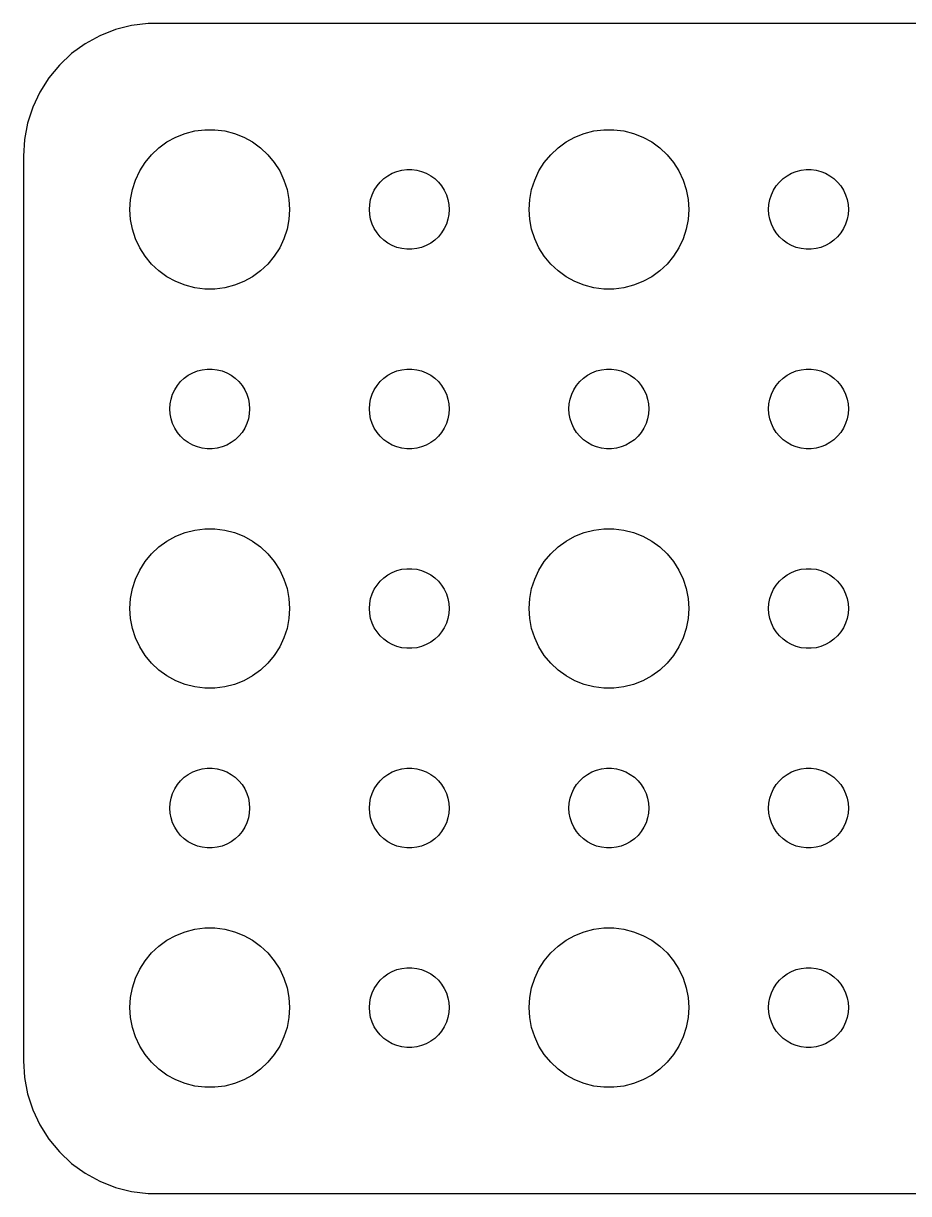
# Model space of a CAD drawing. Header units: metres. Extents: x -37 to 37, y 248 to 508.
# Drawn here: x -37 to -3.74, y 410.01 to 453.99 of the extents above; entities that cross this region are included whole.
import ezdxf

# ---------------------------------------------------------------- set-up
doc = ezdxf.new("R2010")
doc.units = ezdxf.units.M

msp = doc.modelspace()

# ---------------------------------------------------------------- linework, layer by layer
for p, q in [((-32.9369, 453.911), (-33.5451, 453.755)), ((-32.3139, 453.99), (-32.9369, 453.911)), ((32.3139, 453.99), (-32.3139, 453.99)), ((-34.1289, 453.524), (-34.6791, 453.222)), ((-33.5451, 453.755), (-34.1289, 453.524)), ((-34.6791, 453.222), (-35.1871, 452.853)), ((-35.1871, 452.853), (-35.6448, 452.423)), ((-35.6448, 452.423), (-36.0451, 451.939)), ((-36.0451, 451.939), (-36.3815, 451.409)), ((-36.3815, 451.409), (-36.6489, 450.841)), ((-36.6489, 450.841), (-36.8429, 450.243)), ((-36.8429, 450.243), (-36.9606, 449.627)), ((-30.927, 449.853), (-30.5621, 449.947)), ((-30.5621, 449.947), (-30.1884, 449.994)), ((-30.1884, 449.994), (-29.8116, 449.994)), ((-29.8116, 449.994), (-29.4379, 449.947)), ((-29.4379, 449.947), (-29.0729, 449.853)), ((-15.927, 449.853), (-15.5621, 449.947)), ((-15.5621, 449.947), (-15.1884, 449.994)), ((-15.1884, 449.994), (-14.8116, 449.994)), ((-14.8116, 449.994), (-14.4379, 449.947)), ((-14.4379, 449.947), (-14.0729, 449.853)), ((-36.9606, 449.627), (-37, 449)), ((-31.9123, 449.312), (-31.6075, 449.533)), ((-31.6075, 449.533), (-31.2773, 449.714)), ((-31.2773, 449.714), (-30.927, 449.853)), ((-29.0729, 449.853), (-28.7227, 449.714)), ((-28.7227, 449.714), (-28.3925, 449.533)), ((-28.3925, 449.533), (-28.0877, 449.312)), ((-16.9123, 449.312), (-16.6075, 449.533)), ((-16.6075, 449.533), (-16.2773, 449.714)), ((-16.2773, 449.714), (-15.927, 449.853)), ((-14.0729, 449.853), (-13.7227, 449.714)), ((-13.7227, 449.714), (-13.3925, 449.533)), ((-13.3925, 449.533), (-13.0877, 449.312)), ((-32.427, 448.763), (-32.1869, 449.054)), ((-32.1869, 449.054), (-31.9123, 449.312)), ((-28.0877, 449.312), (-27.8131, 449.054)), ((-27.8131, 449.054), (-27.5729, 448.763)), ((-17.427, 448.763), (-17.1869, 449.054)), ((-17.1869, 449.054), (-16.9123, 449.312)), ((-13.0877, 449.312), (-12.8131, 449.054)), ((-12.8131, 449.054), (-12.5729, 448.763)), ((-37, 449), (-37, 415)), ((-32.6289, 448.445), (-32.427, 448.763)), ((-27.5729, 448.763), (-27.3711, 448.445)), ((-17.6289, 448.445), (-17.427, 448.763)), ((-12.5729, 448.763), (-12.3711, 448.445)), ((-32.7893, 448.104), (-32.6289, 448.445)), ((-27.3711, 448.445), (-27.2107, 448.104)), ((-23.4561, 448.156), (-23.3037, 448.266)), ((-23.3037, 448.266), (-23.1387, 448.357)), ((-23.1387, 448.357), (-22.9635, 448.427)), ((-22.9635, 448.427), (-22.7811, 448.473)), ((-22.7811, 448.473), (-22.5942, 448.497)), ((-22.5942, 448.497), (-22.4058, 448.497)), ((-22.4058, 448.497), (-22.2189, 448.473)), ((-22.2189, 448.473), (-22.0365, 448.427)), ((-22.0365, 448.427), (-21.8613, 448.357)), ((-21.8613, 448.357), (-21.6963, 448.266)), ((-21.6963, 448.266), (-21.5439, 448.156)), ((-17.7893, 448.104), (-17.6289, 448.445)), ((-12.3711, 448.445), (-12.2107, 448.104)), ((-8.45613, 448.156), (-8.30373, 448.266)), ((-8.30373, 448.266), (-8.13866, 448.357)), ((-8.13866, 448.357), (-7.96352, 448.427)), ((-7.96352, 448.427), (-7.78107, 448.473)), ((-7.78107, 448.473), (-7.59418, 448.497)), ((-7.59418, 448.497), (-7.40581, 448.497)), ((-7.40581, 448.497), (-7.21892, 448.473)), ((-7.21892, 448.473), (-7.03647, 448.427)), ((-7.03647, 448.427), (-6.86133, 448.357)), ((-6.86133, 448.357), (-6.69626, 448.266)), ((-6.69626, 448.266), (-6.54385, 448.156)), ((-32.9763, 447.376), (-32.9057, 447.746)), ((-32.9057, 447.746), (-32.7893, 448.104)), ((-27.2107, 448.104), (-27.0942, 447.746)), ((-27.0942, 447.746), (-27.0237, 447.376)), ((-23.8947, 447.552), (-23.8145, 447.723)), ((-23.8145, 447.723), (-23.7135, 447.882)), ((-23.7135, 447.882), (-23.5934, 448.027)), ((-23.5934, 448.027), (-23.4561, 448.156)), ((-21.5439, 448.156), (-21.4065, 448.027)), ((-21.4065, 448.027), (-21.2865, 447.882)), ((-21.2865, 447.882), (-21.1855, 447.723)), ((-21.1855, 447.723), (-21.1053, 447.552)), ((-17.9763, 447.376), (-17.9057, 447.746)), ((-17.9057, 447.746), (-17.7893, 448.104)), ((-12.2107, 448.104), (-12.0942, 447.746)), ((-12.0942, 447.746), (-12.0237, 447.376)), ((-8.89465, 447.552), (-8.81445, 447.723)), ((-8.81445, 447.723), (-8.71352, 447.882)), ((-8.71352, 447.882), (-8.59344, 448.027)), ((-8.59344, 448.027), (-8.45613, 448.156)), ((-6.54385, 448.156), (-6.40654, 448.027)), ((-6.40654, 448.027), (-6.28647, 447.882)), ((-6.28647, 447.882), (-6.18553, 447.723)), ((-6.18553, 447.723), (-6.10533, 447.552)), ((-33, 447), (-32.9763, 447.376)), ((-27.0237, 447.376), (-27, 447)), ((-23.9882, 447.188), (-23.9529, 447.373)), ((-23.9529, 447.373), (-23.8947, 447.552)), ((-21.1053, 447.552), (-21.0471, 447.373)), ((-21.0471, 447.373), (-21.0118, 447.188)), ((-18, 447), (-17.9763, 447.376)), ((-12.0237, 447.376), (-12, 447)), ((-8.98816, 447.188), (-8.95287, 447.373)), ((-8.95287, 447.373), (-8.89465, 447.552)), ((-6.10533, 447.552), (-6.04712, 447.373)), ((-6.04712, 447.373), (-6.01183, 447.188)), ((-32.9763, 446.624), (-33, 447)), ((-27, 447), (-27.0237, 446.624)), ((-24, 447), (-23.9882, 447.188)), ((-23.9882, 446.812), (-24, 447)), ((-21.0118, 447.188), (-21, 447)), ((-21, 447), (-21.0118, 446.812)), ((-17.9763, 446.624), (-18, 447)), ((-12, 447), (-12.0237, 446.624)), ((-9, 447), (-8.98816, 447.188)), ((-8.98816, 446.812), (-9, 447)), ((-6.01183, 447.188), (-6, 447)), ((-6, 447), (-6.01183, 446.812)), ((-32.9057, 446.254), (-32.9763, 446.624)), ((-27.0237, 446.624), (-27.0942, 446.254)), ((-23.9529, 446.627), (-23.9882, 446.812)), ((-23.8947, 446.448), (-23.9529, 446.627)), ((-23.8145, 446.277), (-23.8947, 446.448)), ((-21.1053, 446.448), (-21.1855, 446.277)), ((-21.0471, 446.627), (-21.1053, 446.448)), ((-21.0118, 446.812), (-21.0471, 446.627)), ((-17.9057, 446.254), (-17.9763, 446.624)), ((-12.0237, 446.624), (-12.0942, 446.254)), ((-8.95287, 446.627), (-8.98816, 446.812)), ((-8.89465, 446.448), (-8.95287, 446.627)), ((-8.81445, 446.277), (-8.89465, 446.448)), ((-6.10533, 446.448), (-6.18553, 446.277)), ((-6.04712, 446.627), (-6.10533, 446.448)), ((-6.01183, 446.812), (-6.04712, 446.627)), ((-32.7893, 445.896), (-32.9057, 446.254)), ((-27.0942, 446.254), (-27.2107, 445.896)), ((-23.7135, 446.118), (-23.8145, 446.277)), ((-23.5934, 445.973), (-23.7135, 446.118)), ((-23.4561, 445.844), (-23.5934, 445.973)), ((-21.4065, 445.973), (-21.5439, 445.844)), ((-21.2865, 446.118), (-21.4065, 445.973)), ((-21.1855, 446.277), (-21.2865, 446.118)), ((-17.7893, 445.896), (-17.9057, 446.254)), ((-12.0942, 446.254), (-12.2107, 445.896)), ((-8.71352, 446.118), (-8.81445, 446.277)), ((-8.59344, 445.973), (-8.71352, 446.118)), ((-8.45613, 445.844), (-8.59344, 445.973)), ((-6.40654, 445.973), (-6.54385, 445.844)), ((-6.28647, 446.118), (-6.40654, 445.973)), ((-6.18553, 446.277), (-6.28647, 446.118)), ((-32.6289, 445.555), (-32.7893, 445.896)), ((-32.427, 445.237), (-32.6289, 445.555)), ((-27.3711, 445.555), (-27.5729, 445.237)), ((-27.2107, 445.896), (-27.3711, 445.555)), ((-23.3037, 445.734), (-23.4561, 445.844)), ((-23.1387, 445.643), (-23.3037, 445.734)), ((-22.9635, 445.573), (-23.1387, 445.643)), ((-22.7811, 445.527), (-22.9635, 445.573)), ((-22.5942, 445.503), (-22.7811, 445.527)), ((-22.2189, 445.527), (-22.4058, 445.503)), ((-22.0365, 445.573), (-22.2189, 445.527)), ((-21.8613, 445.643), (-22.0365, 445.573)), ((-21.6963, 445.734), (-21.8613, 445.643)), ((-21.5439, 445.844), (-21.6963, 445.734)), ((-17.6289, 445.555), (-17.7893, 445.896)), ((-17.427, 445.237), (-17.6289, 445.555)), ((-12.3711, 445.555), (-12.5729, 445.237)), ((-12.2107, 445.896), (-12.3711, 445.555)), ((-8.30373, 445.734), (-8.45613, 445.844)), ((-8.13866, 445.643), (-8.30373, 445.734)), ((-7.96352, 445.573), (-8.13866, 445.643)), ((-7.78107, 445.527), (-7.96352, 445.573)), ((-7.59418, 445.503), (-7.78107, 445.527)), ((-7.21892, 445.527), (-7.40581, 445.503)), ((-7.03647, 445.573), (-7.21892, 445.527)), ((-6.86133, 445.643), (-7.03647, 445.573)), ((-6.69626, 445.734), (-6.86133, 445.643)), ((-6.54385, 445.844), (-6.69626, 445.734)), ((-32.1869, 444.946), (-32.427, 445.237)), ((-27.5729, 445.237), (-27.8131, 444.946)), ((-22.4058, 445.503), (-22.5942, 445.503)), ((-17.1869, 444.946), (-17.427, 445.237)), ((-12.5729, 445.237), (-12.8131, 444.946)), ((-7.40581, 445.503), (-7.59418, 445.503)), ((-31.9123, 444.688), (-32.1869, 444.946)), ((-31.6075, 444.467), (-31.9123, 444.688)), ((-28.0877, 444.688), (-28.3925, 444.467)), ((-27.8131, 444.946), (-28.0877, 444.688)), ((-16.9123, 444.688), (-17.1869, 444.946)), ((-16.6075, 444.467), (-16.9123, 444.688)), ((-13.0877, 444.688), (-13.3925, 444.467)), ((-12.8131, 444.946), (-13.0877, 444.688)), ((-31.2773, 444.286), (-31.6075, 444.467)), ((-30.927, 444.147), (-31.2773, 444.286)), ((-28.7227, 444.286), (-29.0729, 444.147)), ((-28.3925, 444.467), (-28.7227, 444.286)), ((-16.2773, 444.286), (-16.6075, 444.467)), ((-15.927, 444.147), (-16.2773, 444.286)), ((-13.7227, 444.286), (-14.0729, 444.147)), ((-13.3925, 444.467), (-13.7227, 444.286)), ((-30.5621, 444.053), (-30.927, 444.147)), ((-30.1884, 444.006), (-30.5621, 444.053)), ((-29.8116, 444.006), (-30.1884, 444.006)), ((-29.4379, 444.053), (-29.8116, 444.006)), ((-29.0729, 444.147), (-29.4379, 444.053)), ((-15.5621, 444.053), (-15.927, 444.147)), ((-15.1884, 444.006), (-15.5621, 444.053)), ((-14.8116, 444.006), (-15.1884, 444.006)), ((-14.4379, 444.053), (-14.8116, 444.006)), ((-14.0729, 444.147), (-14.4379, 444.053)), ((-30.9561, 440.656), (-30.8037, 440.766)), ((-30.8037, 440.766), (-30.6387, 440.857)), ((-30.6387, 440.857), (-30.4635, 440.927)), ((-30.4635, 440.927), (-30.2811, 440.973)), ((-30.2811, 440.973), (-30.0942, 440.997)), ((-30.0942, 440.997), (-29.9058, 440.997)), ((-29.9058, 440.997), (-29.7189, 440.973)), ((-29.7189, 440.973), (-29.5365, 440.927)), ((-29.5365, 440.927), (-29.3613, 440.857)), ((-29.3613, 440.857), (-29.1963, 440.766)), ((-29.1963, 440.766), (-29.0439, 440.656)), ((-23.4561, 440.656), (-23.3037, 440.766)), ((-23.3037, 440.766), (-23.1387, 440.857)), ((-23.1387, 440.857), (-22.9635, 440.927)), ((-22.9635, 440.927), (-22.7811, 440.973)), ((-22.7811, 440.973), (-22.5942, 440.997)), ((-22.5942, 440.997), (-22.4058, 440.997)), ((-22.4058, 440.997), (-22.2189, 440.973)), ((-22.2189, 440.973), (-22.0365, 440.927)), ((-22.0365, 440.927), (-21.8613, 440.857)), ((-21.8613, 440.857), (-21.6963, 440.766)), ((-21.6963, 440.766), (-21.5439, 440.656)), ((-15.9561, 440.656), (-15.8037, 440.766)), ((-15.8037, 440.766), (-15.6387, 440.857)), ((-15.6387, 440.857), (-15.4635, 440.927)), ((-15.4635, 440.927), (-15.2811, 440.973)), ((-15.2811, 440.973), (-15.0942, 440.997)), ((-15.0942, 440.997), (-14.9058, 440.997)), ((-14.9058, 440.997), (-14.7189, 440.973)), ((-14.7189, 440.973), (-14.5365, 440.927)), ((-14.5365, 440.927), (-14.3613, 440.857)), ((-14.3613, 440.857), (-14.1963, 440.766)), ((-14.1963, 440.766), (-14.0439, 440.656)), ((-8.45613, 440.656), (-8.30373, 440.766)), ((-8.30373, 440.766), (-8.13866, 440.857)), ((-8.13866, 440.857), (-7.96352, 440.927)), ((-7.96352, 440.927), (-7.78107, 440.973)), ((-7.78107, 440.973), (-7.59418, 440.997)), ((-7.59418, 440.997), (-7.40581, 440.997)), ((-7.40581, 440.997), (-7.21892, 440.973)), ((-7.21892, 440.973), (-7.03647, 440.927)), ((-7.03647, 440.927), (-6.86133, 440.857)), ((-6.86133, 440.857), (-6.69626, 440.766)), ((-6.69626, 440.766), (-6.54385, 440.656)), ((-31.3145, 440.223), (-31.2135, 440.382)), ((-31.2135, 440.382), (-31.0934, 440.527)), ((-31.0934, 440.527), (-30.9561, 440.656)), ((-29.0439, 440.656), (-28.9065, 440.527)), ((-28.9065, 440.527), (-28.7865, 440.382)), ((-28.7865, 440.382), (-28.6855, 440.223)), ((-23.8145, 440.223), (-23.7135, 440.382)), ((-23.7135, 440.382), (-23.5934, 440.527)), ((-23.5934, 440.527), (-23.4561, 440.656)), ((-21.5439, 440.656), (-21.4065, 440.527)), ((-21.4065, 440.527), (-21.2865, 440.382)), ((-21.2865, 440.382), (-21.1855, 440.223)), ((-16.3145, 440.223), (-16.2135, 440.382)), ((-16.2135, 440.382), (-16.0934, 440.527)), ((-16.0934, 440.527), (-15.9561, 440.656)), ((-14.0439, 440.656), (-13.9065, 440.527)), ((-13.9065, 440.527), (-13.7865, 440.382)), ((-13.7865, 440.382), (-13.6855, 440.223)), ((-8.81445, 440.223), (-8.71352, 440.382)), ((-8.71352, 440.382), (-8.59344, 440.527)), ((-8.59344, 440.527), (-8.45613, 440.656)), ((-6.54385, 440.656), (-6.40654, 440.527)), ((-6.40654, 440.527), (-6.28647, 440.382)), ((-6.28647, 440.382), (-6.18553, 440.223)), ((-31.4882, 439.688), (-31.4529, 439.873)), ((-31.4529, 439.873), (-31.3947, 440.052)), ((-31.3947, 440.052), (-31.3145, 440.223)), ((-28.6855, 440.223), (-28.6053, 440.052)), ((-28.6053, 440.052), (-28.5471, 439.873)), ((-28.5471, 439.873), (-28.5118, 439.688)), ((-23.9882, 439.688), (-23.9529, 439.873)), ((-23.9529, 439.873), (-23.8947, 440.052)), ((-23.8947, 440.052), (-23.8145, 440.223)), ((-21.1855, 440.223), (-21.1053, 440.052)), ((-21.1053, 440.052), (-21.0471, 439.873)), ((-21.0471, 439.873), (-21.0118, 439.688)), ((-16.4882, 439.688), (-16.4529, 439.873)), ((-16.4529, 439.873), (-16.3947, 440.052)), ((-16.3947, 440.052), (-16.3145, 440.223)), ((-13.6855, 440.223), (-13.6053, 440.052)), ((-13.6053, 440.052), (-13.5471, 439.873)), ((-13.5471, 439.873), (-13.5118, 439.688)), ((-8.98816, 439.688), (-8.95287, 439.873)), ((-8.95287, 439.873), (-8.89465, 440.052)), ((-8.89465, 440.052), (-8.81445, 440.223)), ((-6.18553, 440.223), (-6.10533, 440.052)), ((-6.10533, 440.052), (-6.04712, 439.873)), ((-6.04712, 439.873), (-6.01183, 439.688)), ((-31.5, 439.5), (-31.4882, 439.688)), ((-31.4882, 439.312), (-31.5, 439.5)), ((-28.5118, 439.688), (-28.5, 439.5)), ((-28.5, 439.5), (-28.5118, 439.312)), ((-24, 439.5), (-23.9882, 439.688)), ((-23.9882, 439.312), (-24, 439.5)), ((-21.0118, 439.688), (-21, 439.5)), ((-21, 439.5), (-21.0118, 439.312)), ((-16.5, 439.5), (-16.4882, 439.688)), ((-16.4882, 439.312), (-16.5, 439.5)), ((-13.5118, 439.688), (-13.5, 439.5)), ((-13.5, 439.5), (-13.5118, 439.312)), ((-9, 439.5), (-8.98816, 439.688)), ((-8.98816, 439.312), (-9, 439.5)), ((-6.01183, 439.688), (-6, 439.5)), ((-6, 439.5), (-6.01183, 439.312)), ((-31.4529, 439.127), (-31.4882, 439.312)), ((-31.3947, 438.948), (-31.4529, 439.127)), ((-31.3145, 438.777), (-31.3947, 438.948)), ((-28.6053, 438.948), (-28.6855, 438.777)), ((-28.5471, 439.127), (-28.6053, 438.948)), ((-28.5118, 439.312), (-28.5471, 439.127)), ((-23.9529, 439.127), (-23.9882, 439.312)), ((-23.8947, 438.948), (-23.9529, 439.127)), ((-23.8145, 438.777), (-23.8947, 438.948)), ((-21.1053, 438.948), (-21.1855, 438.777)), ((-21.0471, 439.127), (-21.1053, 438.948)), ((-21.0118, 439.312), (-21.0471, 439.127)), ((-16.4529, 439.127), (-16.4882, 439.312)), ((-16.3947, 438.948), (-16.4529, 439.127)), ((-16.3145, 438.777), (-16.3947, 438.948)), ((-13.6053, 438.948), (-13.6855, 438.777)), ((-13.5471, 439.127), (-13.6053, 438.948)), ((-13.5118, 439.312), (-13.5471, 439.127)), ((-8.95287, 439.127), (-8.98816, 439.312)), ((-8.89465, 438.948), (-8.95287, 439.127)), ((-8.81445, 438.777), (-8.89465, 438.948)), ((-6.10533, 438.948), (-6.18553, 438.777)), ((-6.04712, 439.127), (-6.10533, 438.948)), ((-6.01183, 439.312), (-6.04712, 439.127)), ((-31.2135, 438.618), (-31.3145, 438.777)), ((-31.0934, 438.473), (-31.2135, 438.618)), ((-28.7865, 438.618), (-28.9065, 438.473)), ((-28.6855, 438.777), (-28.7865, 438.618)), ((-23.7135, 438.618), (-23.8145, 438.777)), ((-23.5934, 438.473), (-23.7135, 438.618)), ((-21.2865, 438.618), (-21.4065, 438.473)), ((-21.1855, 438.777), (-21.2865, 438.618)), ((-16.2135, 438.618), (-16.3145, 438.777)), ((-16.0934, 438.473), (-16.2135, 438.618)), ((-13.7865, 438.618), (-13.9065, 438.473)), ((-13.6855, 438.777), (-13.7865, 438.618)), ((-8.71352, 438.618), (-8.81445, 438.777)), ((-8.59344, 438.473), (-8.71352, 438.618)), ((-6.28647, 438.618), (-6.40654, 438.473)), ((-6.18553, 438.777), (-6.28647, 438.618)), ((-30.9561, 438.344), (-31.0934, 438.473)), ((-30.8037, 438.234), (-30.9561, 438.344)), ((-30.6387, 438.143), (-30.8037, 438.234)), ((-30.4635, 438.073), (-30.6387, 438.143)), ((-30.2811, 438.027), (-30.4635, 438.073)), ((-29.5365, 438.073), (-29.7189, 438.027)), ((-29.3613, 438.143), (-29.5365, 438.073)), ((-29.1963, 438.234), (-29.3613, 438.143)), ((-29.0439, 438.344), (-29.1963, 438.234)), ((-28.9065, 438.473), (-29.0439, 438.344)), ((-23.4561, 438.344), (-23.5934, 438.473)), ((-23.3037, 438.234), (-23.4561, 438.344)), ((-23.1387, 438.143), (-23.3037, 438.234)), ((-22.9635, 438.073), (-23.1387, 438.143)), ((-22.7811, 438.027), (-22.9635, 438.073)), ((-22.0365, 438.073), (-22.2189, 438.027)), ((-21.8613, 438.143), (-22.0365, 438.073)), ((-21.6963, 438.234), (-21.8613, 438.143)), ((-21.5439, 438.344), (-21.6963, 438.234)), ((-21.4065, 438.473), (-21.5439, 438.344)), ((-15.9561, 438.344), (-16.0934, 438.473)), ((-15.8037, 438.234), (-15.9561, 438.344)), ((-15.6387, 438.143), (-15.8037, 438.234)), ((-15.4635, 438.073), (-15.6387, 438.143)), ((-15.2811, 438.027), (-15.4635, 438.073)), ((-14.5365, 438.073), (-14.7189, 438.027)), ((-14.3613, 438.143), (-14.5365, 438.073)), ((-14.1963, 438.234), (-14.3613, 438.143)), ((-14.0439, 438.344), (-14.1963, 438.234)), ((-13.9065, 438.473), (-14.0439, 438.344)), ((-8.45613, 438.344), (-8.59344, 438.473)), ((-8.30373, 438.234), (-8.45613, 438.344)), ((-8.13866, 438.143), (-8.30373, 438.234)), ((-7.96352, 438.073), (-8.13866, 438.143)), ((-7.78107, 438.027), (-7.96352, 438.073)), ((-7.03647, 438.073), (-7.21892, 438.027)), ((-6.86133, 438.143), (-7.03647, 438.073)), ((-6.69626, 438.234), (-6.86133, 438.143)), ((-6.54385, 438.344), (-6.69626, 438.234)), ((-6.40654, 438.473), (-6.54385, 438.344)), ((-30.0942, 438.003), (-30.2811, 438.027)), ((-29.9058, 438.003), (-30.0942, 438.003)), ((-29.7189, 438.027), (-29.9058, 438.003)), ((-22.5942, 438.003), (-22.7811, 438.027)), ((-22.4058, 438.003), (-22.5942, 438.003)), ((-22.2189, 438.027), (-22.4058, 438.003)), ((-15.0942, 438.003), (-15.2811, 438.027)), ((-14.9058, 438.003), (-15.0942, 438.003)), ((-14.7189, 438.027), (-14.9058, 438.003)), ((-7.59418, 438.003), (-7.78107, 438.027)), ((-7.40581, 438.003), (-7.59418, 438.003)), ((-7.21892, 438.027), (-7.40581, 438.003)), ((-30.5621, 434.947), (-30.1884, 434.994)), ((-30.1884, 434.994), (-29.8116, 434.994)), ((-29.8116, 434.994), (-29.4379, 434.947)), ((-15.5621, 434.947), (-15.1884, 434.994)), ((-15.1884, 434.994), (-14.8116, 434.994)), ((-14.8116, 434.994), (-14.4379, 434.947)), ((-31.9123, 434.312), (-31.6075, 434.533)), ((-31.6075, 434.533), (-31.2773, 434.714)), ((-31.2773, 434.714), (-30.927, 434.853)), ((-30.927, 434.853), (-30.5621, 434.947)), ((-29.4379, 434.947), (-29.0729, 434.853)), ((-29.0729, 434.853), (-28.7227, 434.714)), ((-28.7227, 434.714), (-28.3925, 434.533)), ((-28.3925, 434.533), (-28.0877, 434.312)), ((-16.9123, 434.312), (-16.6075, 434.533)), ((-16.6075, 434.533), (-16.2773, 434.714)), ((-16.2773, 434.714), (-15.927, 434.853)), ((-15.927, 434.853), (-15.5621, 434.947)), ((-14.4379, 434.947), (-14.0729, 434.853)), ((-14.0729, 434.853), (-13.7227, 434.714)), ((-13.7227, 434.714), (-13.3925, 434.533)), ((-13.3925, 434.533), (-13.0877, 434.312)), ((-32.1869, 434.054), (-31.9123, 434.312)), ((-28.0877, 434.312), (-27.8131, 434.054)), ((-17.1869, 434.054), (-16.9123, 434.312)), ((-13.0877, 434.312), (-12.8131, 434.054)), ((-32.6289, 433.445), (-32.427, 433.763)), ((-32.427, 433.763), (-32.1869, 434.054)), ((-27.8131, 434.054), (-27.5729, 433.763)), ((-27.5729, 433.763), (-27.3711, 433.445)), ((-17.6289, 433.445), (-17.427, 433.763)), ((-17.427, 433.763), (-17.1869, 434.054)), ((-12.8131, 434.054), (-12.5729, 433.763)), ((-12.5729, 433.763), (-12.3711, 433.445)), ((-32.7893, 433.104), (-32.6289, 433.445)), ((-27.3711, 433.445), (-27.2107, 433.104)), ((-23.4561, 433.156), (-23.3037, 433.266)), ((-23.3037, 433.266), (-23.1387, 433.357)), ((-23.1387, 433.357), (-22.9635, 433.427)), ((-22.9635, 433.427), (-22.7811, 433.473)), ((-22.7811, 433.473), (-22.5942, 433.497)), ((-22.5942, 433.497), (-22.4058, 433.497)), ((-22.4058, 433.497), (-22.2189, 433.473)), ((-22.2189, 433.473), (-22.0365, 433.427)), ((-22.0365, 433.427), (-21.8613, 433.357)), ((-21.8613, 433.357), (-21.6963, 433.266)), ((-21.6963, 433.266), (-21.5439, 433.156)), ((-17.7893, 433.104), (-17.6289, 433.445)), ((-12.3711, 433.445), (-12.2107, 433.104)), ((-8.45613, 433.156), (-8.30373, 433.266)), ((-8.30373, 433.266), (-8.13866, 433.357)), ((-8.13866, 433.357), (-7.96352, 433.427)), ((-7.96352, 433.427), (-7.78107, 433.473)), ((-7.78107, 433.473), (-7.59418, 433.497)), ((-7.59418, 433.497), (-7.40581, 433.497)), ((-7.40581, 433.497), (-7.21892, 433.473)), ((-7.21892, 433.473), (-7.03647, 433.427)), ((-7.03647, 433.427), (-6.86133, 433.357)), ((-6.86133, 433.357), (-6.69626, 433.266)), ((-6.69626, 433.266), (-6.54385, 433.156)), ((-32.9057, 432.746), (-32.7893, 433.104)), ((-27.2107, 433.104), (-27.0942, 432.746)), ((-23.8145, 432.723), (-23.7135, 432.882)), ((-23.7135, 432.882), (-23.5934, 433.027)), ((-23.5934, 433.027), (-23.4561, 433.156)), ((-21.5439, 433.156), (-21.4065, 433.027)), ((-21.4065, 433.027), (-21.2865, 432.882)), ((-21.2865, 432.882), (-21.1855, 432.723)), ((-17.9057, 432.746), (-17.7893, 433.104)), ((-12.2107, 433.104), (-12.0942, 432.746)), ((-8.81445, 432.723), (-8.71352, 432.882)), ((-8.71352, 432.882), (-8.59344, 433.027)), ((-8.59344, 433.027), (-8.45613, 433.156)), ((-6.54385, 433.156), (-6.40654, 433.027)), ((-6.40654, 433.027), (-6.28647, 432.882)), ((-6.28647, 432.882), (-6.18553, 432.723)), ((-33, 432), (-32.9763, 432.376)), ((-32.9763, 432.376), (-32.9057, 432.746)), ((-27.0942, 432.746), (-27.0237, 432.376)), ((-27.0237, 432.376), (-27, 432)), ((-23.9882, 432.188), (-23.9529, 432.373)), ((-23.9529, 432.373), (-23.8947, 432.552)), ((-23.8947, 432.552), (-23.8145, 432.723)), ((-21.1855, 432.723), (-21.1053, 432.552)), ((-21.1053, 432.552), (-21.0471, 432.373)), ((-21.0471, 432.373), (-21.0118, 432.188)), ((-18, 432), (-17.9763, 432.376)), ((-17.9763, 432.376), (-17.9057, 432.746)), ((-12.0942, 432.746), (-12.0237, 432.376)), ((-12.0237, 432.376), (-12, 432)), ((-8.98816, 432.188), (-8.95287, 432.373)), ((-8.95287, 432.373), (-8.89465, 432.552)), ((-8.89465, 432.552), (-8.81445, 432.723)), ((-6.18553, 432.723), (-6.10533, 432.552)), ((-6.10533, 432.552), (-6.04712, 432.373)), ((-6.04712, 432.373), (-6.01183, 432.188)), ((-32.9763, 431.624), (-33, 432)), ((-27, 432), (-27.0237, 431.624)), ((-24, 432), (-23.9882, 432.188)), ((-23.9882, 431.812), (-24, 432)), ((-21.0118, 432.188), (-21, 432)), ((-21, 432), (-21.0118, 431.812)), ((-17.9763, 431.624), (-18, 432)), ((-12, 432), (-12.0237, 431.624)), ((-9, 432), (-8.98816, 432.188)), ((-8.98816, 431.812), (-9, 432)), ((-6.01183, 432.188), (-6, 432)), ((-6, 432), (-6.01183, 431.812)), ((-32.9057, 431.254), (-32.9763, 431.624)), ((-27.0237, 431.624), (-27.0942, 431.254)), ((-23.9529, 431.627), (-23.9882, 431.812)), ((-23.8947, 431.448), (-23.9529, 431.627)), ((-23.8145, 431.277), (-23.8947, 431.448)), ((-21.1053, 431.448), (-21.1855, 431.277)), ((-21.0471, 431.627), (-21.1053, 431.448)), ((-21.0118, 431.812), (-21.0471, 431.627)), ((-17.9057, 431.254), (-17.9763, 431.624)), ((-12.0237, 431.624), (-12.0942, 431.254)), ((-8.95287, 431.627), (-8.98816, 431.812)), ((-8.89465, 431.448), (-8.95287, 431.627)), ((-8.81445, 431.277), (-8.89465, 431.448)), ((-6.10533, 431.448), (-6.18553, 431.277)), ((-6.04712, 431.627), (-6.10533, 431.448)), ((-6.01183, 431.812), (-6.04712, 431.627)), ((-32.7893, 430.896), (-32.9057, 431.254)), ((-27.0942, 431.254), (-27.2107, 430.896)), ((-23.7135, 431.118), (-23.8145, 431.277)), ((-23.5934, 430.973), (-23.7135, 431.118)), ((-21.2865, 431.118), (-21.4065, 430.973)), ((-21.1855, 431.277), (-21.2865, 431.118)), ((-17.7893, 430.896), (-17.9057, 431.254)), ((-12.0942, 431.254), (-12.2107, 430.896)), ((-8.71352, 431.118), (-8.81445, 431.277)), ((-8.59344, 430.973), (-8.71352, 431.118)), ((-6.28647, 431.118), (-6.40654, 430.973)), ((-6.18553, 431.277), (-6.28647, 431.118)), ((-32.6289, 430.555), (-32.7893, 430.896)), ((-27.2107, 430.896), (-27.3711, 430.555)), ((-23.4561, 430.844), (-23.5934, 430.973)), ((-23.3037, 430.734), (-23.4561, 430.844)), ((-23.1387, 430.643), (-23.3037, 430.734)), ((-22.9635, 430.573), (-23.1387, 430.643)), ((-22.7811, 430.527), (-22.9635, 430.573)), ((-22.0365, 430.573), (-22.2189, 430.527)), ((-21.8613, 430.643), (-22.0365, 430.573)), ((-21.6963, 430.734), (-21.8613, 430.643)), ((-21.5439, 430.844), (-21.6963, 430.734)), ((-21.4065, 430.973), (-21.5439, 430.844)), ((-17.6289, 430.555), (-17.7893, 430.896)), ((-12.2107, 430.896), (-12.3711, 430.555)), ((-8.45613, 430.844), (-8.59344, 430.973)), ((-8.30373, 430.734), (-8.45613, 430.844)), ((-8.13866, 430.643), (-8.30373, 430.734)), ((-7.96352, 430.573), (-8.13866, 430.643)), ((-7.78107, 430.527), (-7.96352, 430.573)), ((-7.03647, 430.573), (-7.21892, 430.527)), ((-6.86133, 430.643), (-7.03647, 430.573)), ((-6.69626, 430.734), (-6.86133, 430.643)), ((-6.54385, 430.844), (-6.69626, 430.734)), ((-6.40654, 430.973), (-6.54385, 430.844)), ((-32.427, 430.237), (-32.6289, 430.555)), ((-32.1869, 429.946), (-32.427, 430.237)), ((-27.5729, 430.237), (-27.8131, 429.946)), ((-27.3711, 430.555), (-27.5729, 430.237)), ((-22.5942, 430.503), (-22.7811, 430.527)), ((-22.4058, 430.503), (-22.5942, 430.503)), ((-22.2189, 430.527), (-22.4058, 430.503)), ((-17.427, 430.237), (-17.6289, 430.555)), ((-17.1869, 429.946), (-17.427, 430.237)), ((-12.5729, 430.237), (-12.8131, 429.946)), ((-12.3711, 430.555), (-12.5729, 430.237)), ((-7.59418, 430.503), (-7.78107, 430.527)), ((-7.40581, 430.503), (-7.59418, 430.503)), ((-7.21892, 430.527), (-7.40581, 430.503)), ((-31.9123, 429.688), (-32.1869, 429.946)), ((-31.6075, 429.467), (-31.9123, 429.688)), ((-28.0877, 429.688), (-28.3925, 429.467)), ((-27.8131, 429.946), (-28.0877, 429.688)), ((-16.9123, 429.688), (-17.1869, 429.946)), ((-16.6075, 429.467), (-16.9123, 429.688)), ((-13.0877, 429.688), (-13.3925, 429.467)), ((-12.8131, 429.946), (-13.0877, 429.688)), ((-31.2773, 429.286), (-31.6075, 429.467)), ((-30.927, 429.147), (-31.2773, 429.286)), ((-28.7227, 429.286), (-29.0729, 429.147)), ((-28.3925, 429.467), (-28.7227, 429.286)), ((-16.2773, 429.286), (-16.6075, 429.467)), ((-15.927, 429.147), (-16.2773, 429.286)), ((-13.7227, 429.286), (-14.0729, 429.147)), ((-13.3925, 429.467), (-13.7227, 429.286)), ((-30.5621, 429.053), (-30.927, 429.147)), ((-30.1884, 429.006), (-30.5621, 429.053)), ((-29.8116, 429.006), (-30.1884, 429.006)), ((-29.4379, 429.053), (-29.8116, 429.006)), ((-29.0729, 429.147), (-29.4379, 429.053)), ((-15.5621, 429.053), (-15.927, 429.147)), ((-15.1884, 429.006), (-15.5621, 429.053)), ((-14.8116, 429.006), (-15.1884, 429.006)), ((-14.4379, 429.053), (-14.8116, 429.006)), ((-14.0729, 429.147), (-14.4379, 429.053)), ((-30.9561, 425.656), (-30.8037, 425.766)), ((-30.8037, 425.766), (-30.6387, 425.857)), ((-30.6387, 425.857), (-30.4635, 425.927)), ((-30.4635, 425.927), (-30.2811, 425.973)), ((-30.2811, 425.973), (-30.0942, 425.997)), ((-30.0942, 425.997), (-29.9058, 425.997)), ((-29.9058, 425.997), (-29.7189, 425.973)), ((-29.7189, 425.973), (-29.5365, 425.927)), ((-29.5365, 425.927), (-29.3613, 425.857)), ((-29.3613, 425.857), (-29.1963, 425.766)), ((-29.1963, 425.766), (-29.0439, 425.656)), ((-23.4561, 425.656), (-23.3037, 425.766)), ((-23.3037, 425.766), (-23.1387, 425.857)), ((-23.1387, 425.857), (-22.9635, 425.927)), ((-22.9635, 425.927), (-22.7811, 425.973)), ((-22.7811, 425.973), (-22.5942, 425.997)), ((-22.5942, 425.997), (-22.4058, 425.997)), ((-22.4058, 425.997), (-22.2189, 425.973)), ((-22.2189, 425.973), (-22.0365, 425.927)), ((-22.0365, 425.927), (-21.8613, 425.857)), ((-21.8613, 425.857), (-21.6963, 425.766)), ((-21.6963, 425.766), (-21.5439, 425.656)), ((-15.9561, 425.656), (-15.8037, 425.766)), ((-15.8037, 425.766), (-15.6387, 425.857)), ((-15.6387, 425.857), (-15.4635, 425.927)), ((-15.4635, 425.927), (-15.2811, 425.973)), ((-15.2811, 425.973), (-15.0942, 425.997)), ((-15.0942, 425.997), (-14.9058, 425.997)), ((-14.9058, 425.997), (-14.7189, 425.973)), ((-14.7189, 425.973), (-14.5365, 425.927)), ((-14.5365, 425.927), (-14.3613, 425.857)), ((-14.3613, 425.857), (-14.1963, 425.766)), ((-14.1963, 425.766), (-14.0439, 425.656)), ((-8.45613, 425.656), (-8.30373, 425.766)), ((-8.30373, 425.766), (-8.13866, 425.857)), ((-8.13866, 425.857), (-7.96352, 425.927)), ((-7.96352, 425.927), (-7.78107, 425.973)), ((-7.78107, 425.973), (-7.59418, 425.997)), ((-7.59418, 425.997), (-7.40581, 425.997)), ((-7.40581, 425.997), (-7.21892, 425.973)), ((-7.21892, 425.973), (-7.03647, 425.927)), ((-7.03647, 425.927), (-6.86133, 425.857)), ((-6.86133, 425.857), (-6.69626, 425.766)), ((-6.69626, 425.766), (-6.54385, 425.656)), ((-31.3145, 425.223), (-31.2135, 425.382)), ((-31.2135, 425.382), (-31.0934, 425.527)), ((-31.0934, 425.527), (-30.9561, 425.656)), ((-29.0439, 425.656), (-28.9065, 425.527)), ((-28.9065, 425.527), (-28.7865, 425.382)), ((-28.7865, 425.382), (-28.6855, 425.223)), ((-23.8145, 425.223), (-23.7135, 425.382)), ((-23.7135, 425.382), (-23.5934, 425.527)), ((-23.5934, 425.527), (-23.4561, 425.656)), ((-21.5439, 425.656), (-21.4065, 425.527)), ((-21.4065, 425.527), (-21.2865, 425.382)), ((-21.2865, 425.382), (-21.1855, 425.223)), ((-16.3145, 425.223), (-16.2135, 425.382)), ((-16.2135, 425.382), (-16.0934, 425.527)), ((-16.0934, 425.527), (-15.9561, 425.656)), ((-14.0439, 425.656), (-13.9065, 425.527)), ((-13.9065, 425.527), (-13.7865, 425.382)), ((-13.7865, 425.382), (-13.6855, 425.223)), ((-8.81445, 425.223), (-8.71352, 425.382)), ((-8.71352, 425.382), (-8.59344, 425.527)), ((-8.59344, 425.527), (-8.45613, 425.656)), ((-6.54385, 425.656), (-6.40654, 425.527)), ((-6.40654, 425.527), (-6.28647, 425.382)), ((-6.28647, 425.382), (-6.18553, 425.223)), ((-31.4882, 424.688), (-31.4529, 424.873)), ((-31.4529, 424.873), (-31.3947, 425.052)), ((-31.3947, 425.052), (-31.3145, 425.223)), ((-28.6855, 425.223), (-28.6053, 425.052)), ((-28.6053, 425.052), (-28.5471, 424.873)), ((-28.5471, 424.873), (-28.5118, 424.688)), ((-23.9882, 424.688), (-23.9529, 424.873)), ((-23.9529, 424.873), (-23.8947, 425.052)), ((-23.8947, 425.052), (-23.8145, 425.223)), ((-21.1855, 425.223), (-21.1053, 425.052)), ((-21.1053, 425.052), (-21.0471, 424.873)), ((-21.0471, 424.873), (-21.0118, 424.688)), ((-16.4882, 424.688), (-16.4529, 424.873)), ((-16.4529, 424.873), (-16.3947, 425.052)), ((-16.3947, 425.052), (-16.3145, 425.223)), ((-13.6855, 425.223), (-13.6053, 425.052)), ((-13.6053, 425.052), (-13.5471, 424.873)), ((-13.5471, 424.873), (-13.5118, 424.688)), ((-8.98816, 424.688), (-8.95287, 424.873)), ((-8.95287, 424.873), (-8.89465, 425.052)), ((-8.89465, 425.052), (-8.81445, 425.223)), ((-6.18553, 425.223), (-6.10533, 425.052)), ((-6.10533, 425.052), (-6.04712, 424.873)), ((-6.04712, 424.873), (-6.01183, 424.688)), ((-31.5, 424.5), (-31.4882, 424.688)), ((-31.4882, 424.312), (-31.5, 424.5)), ((-28.5118, 424.688), (-28.5, 424.5)), ((-28.5, 424.5), (-28.5118, 424.312)), ((-24, 424.5), (-23.9882, 424.688)), ((-23.9882, 424.312), (-24, 424.5)), ((-21.0118, 424.688), (-21, 424.5)), ((-21, 424.5), (-21.0118, 424.312)), ((-16.5, 424.5), (-16.4882, 424.688)), ((-16.4882, 424.312), (-16.5, 424.5)), ((-13.5118, 424.688), (-13.5, 424.5)), ((-13.5, 424.5), (-13.5118, 424.312)), ((-9, 424.5), (-8.98816, 424.688)), ((-8.98816, 424.312), (-9, 424.5)), ((-6.01183, 424.688), (-6, 424.5)), ((-6, 424.5), (-6.01183, 424.312)), ((-31.4529, 424.127), (-31.4882, 424.312)), ((-31.3947, 423.948), (-31.4529, 424.127)), ((-28.5471, 424.127), (-28.6053, 423.948)), ((-28.5118, 424.312), (-28.5471, 424.127)), ((-23.9529, 424.127), (-23.9882, 424.312)), ((-23.8947, 423.948), (-23.9529, 424.127)), ((-21.0471, 424.127), (-21.1053, 423.948)), ((-21.0118, 424.312), (-21.0471, 424.127)), ((-16.4529, 424.127), (-16.4882, 424.312)), ((-16.3947, 423.948), (-16.4529, 424.127)), ((-13.5471, 424.127), (-13.6053, 423.948)), ((-13.5118, 424.312), (-13.5471, 424.127)), ((-8.95287, 424.127), (-8.98816, 424.312)), ((-8.89465, 423.948), (-8.95287, 424.127)), ((-6.04712, 424.127), (-6.10533, 423.948)), ((-6.01183, 424.312), (-6.04712, 424.127)), ((-31.3145, 423.777), (-31.3947, 423.948)), ((-31.2135, 423.618), (-31.3145, 423.777)), ((-31.0934, 423.473), (-31.2135, 423.618)), ((-28.7865, 423.618), (-28.9065, 423.473)), ((-28.6855, 423.777), (-28.7865, 423.618)), ((-28.6053, 423.948), (-28.6855, 423.777)), ((-23.8145, 423.777), (-23.8947, 423.948)), ((-23.7135, 423.618), (-23.8145, 423.777)), ((-23.5934, 423.473), (-23.7135, 423.618)), ((-21.2865, 423.618), (-21.4065, 423.473)), ((-21.1855, 423.777), (-21.2865, 423.618)), ((-21.1053, 423.948), (-21.1855, 423.777)), ((-16.3145, 423.777), (-16.3947, 423.948)), ((-16.2135, 423.618), (-16.3145, 423.777)), ((-16.0934, 423.473), (-16.2135, 423.618)), ((-13.7865, 423.618), (-13.9065, 423.473)), ((-13.6855, 423.777), (-13.7865, 423.618)), ((-13.6053, 423.948), (-13.6855, 423.777)), ((-8.81445, 423.777), (-8.89465, 423.948)), ((-8.71352, 423.618), (-8.81445, 423.777)), ((-8.59344, 423.473), (-8.71352, 423.618)), ((-6.28647, 423.618), (-6.40654, 423.473)), ((-6.18553, 423.777), (-6.28647, 423.618)), ((-6.10533, 423.948), (-6.18553, 423.777)), ((-30.9561, 423.344), (-31.0934, 423.473)), ((-30.8037, 423.234), (-30.9561, 423.344)), ((-30.6387, 423.143), (-30.8037, 423.234)), ((-30.4635, 423.073), (-30.6387, 423.143)), ((-29.3613, 423.143), (-29.5365, 423.073)), ((-29.1963, 423.234), (-29.3613, 423.143)), ((-29.0439, 423.344), (-29.1963, 423.234)), ((-28.9065, 423.473), (-29.0439, 423.344)), ((-23.4561, 423.344), (-23.5934, 423.473)), ((-23.3037, 423.234), (-23.4561, 423.344)), ((-23.1387, 423.143), (-23.3037, 423.234)), ((-22.9635, 423.073), (-23.1387, 423.143)), ((-21.8613, 423.143), (-22.0365, 423.073)), ((-21.6963, 423.234), (-21.8613, 423.143)), ((-21.5439, 423.344), (-21.6963, 423.234)), ((-21.4065, 423.473), (-21.5439, 423.344)), ((-15.9561, 423.344), (-16.0934, 423.473)), ((-15.8037, 423.234), (-15.9561, 423.344)), ((-15.6387, 423.143), (-15.8037, 423.234)), ((-15.4635, 423.073), (-15.6387, 423.143)), ((-14.3613, 423.143), (-14.5365, 423.073)), ((-14.1963, 423.234), (-14.3613, 423.143)), ((-14.0439, 423.344), (-14.1963, 423.234)), ((-13.9065, 423.473), (-14.0439, 423.344)), ((-8.45613, 423.344), (-8.59344, 423.473)), ((-8.30373, 423.234), (-8.45613, 423.344)), ((-8.13866, 423.143), (-8.30373, 423.234)), ((-7.96352, 423.073), (-8.13866, 423.143)), ((-6.86133, 423.143), (-7.03647, 423.073)), ((-6.69626, 423.234), (-6.86133, 423.143)), ((-6.54385, 423.344), (-6.69626, 423.234)), ((-6.40654, 423.473), (-6.54385, 423.344)), ((-30.2811, 423.027), (-30.4635, 423.073)), ((-30.0942, 423.003), (-30.2811, 423.027)), ((-29.9058, 423.003), (-30.0942, 423.003)), ((-29.7189, 423.027), (-29.9058, 423.003)), ((-29.5365, 423.073), (-29.7189, 423.027)), ((-22.7811, 423.027), (-22.9635, 423.073)), ((-22.5942, 423.003), (-22.7811, 423.027)), ((-22.4058, 423.003), (-22.5942, 423.003)), ((-22.2189, 423.027), (-22.4058, 423.003)), ((-22.0365, 423.073), (-22.2189, 423.027)), ((-15.2811, 423.027), (-15.4635, 423.073)), ((-15.0942, 423.003), (-15.2811, 423.027)), ((-14.9058, 423.003), (-15.0942, 423.003)), ((-14.7189, 423.027), (-14.9058, 423.003)), ((-14.5365, 423.073), (-14.7189, 423.027)), ((-7.78107, 423.027), (-7.96352, 423.073)), ((-7.59418, 423.003), (-7.78107, 423.027)), ((-7.40581, 423.003), (-7.59418, 423.003)), ((-7.21892, 423.027), (-7.40581, 423.003)), ((-7.03647, 423.073), (-7.21892, 423.027)), ((-31.6075, 419.533), (-31.2773, 419.714)), ((-31.2773, 419.714), (-30.927, 419.853)), ((-30.927, 419.853), (-30.5621, 419.947)), ((-30.5621, 419.947), (-30.1884, 419.994)), ((-30.1884, 419.994), (-29.8116, 419.994)), ((-29.8116, 419.994), (-29.4379, 419.947)), ((-29.4379, 419.947), (-29.0729, 419.853)), ((-29.0729, 419.853), (-28.7227, 419.714)), ((-28.7227, 419.714), (-28.3925, 419.533)), ((-16.6075, 419.533), (-16.2773, 419.714)), ((-16.2773, 419.714), (-15.927, 419.853)), ((-15.927, 419.853), (-15.5621, 419.947)), ((-15.5621, 419.947), (-15.1884, 419.994)), ((-15.1884, 419.994), (-14.8116, 419.994)), ((-14.8116, 419.994), (-14.4379, 419.947)), ((-14.4379, 419.947), (-14.0729, 419.853)), ((-14.0729, 419.853), (-13.7227, 419.714)), ((-13.7227, 419.714), (-13.3925, 419.533)), ((-32.1869, 419.054), (-31.9123, 419.312)), ((-31.9123, 419.312), (-31.6075, 419.533)), ((-28.3925, 419.533), (-28.0877, 419.312)), ((-28.0877, 419.312), (-27.8131, 419.054)), ((-17.1869, 419.054), (-16.9123, 419.312)), ((-16.9123, 419.312), (-16.6075, 419.533)), ((-13.3925, 419.533), (-13.0877, 419.312)), ((-13.0877, 419.312), (-12.8131, 419.054)), ((-32.6289, 418.445), (-32.427, 418.763)), ((-32.427, 418.763), (-32.1869, 419.054)), ((-27.8131, 419.054), (-27.5729, 418.763)), ((-27.5729, 418.763), (-27.3711, 418.445)), ((-17.6289, 418.445), (-17.427, 418.763)), ((-17.427, 418.763), (-17.1869, 419.054)), ((-12.8131, 419.054), (-12.5729, 418.763)), ((-12.5729, 418.763), (-12.3711, 418.445)), ((-32.7893, 418.104), (-32.6289, 418.445)), ((-27.3711, 418.445), (-27.2107, 418.104)), ((-23.4561, 418.156), (-23.3037, 418.266)), ((-23.3037, 418.266), (-23.1387, 418.357)), ((-23.1387, 418.357), (-22.9635, 418.427)), ((-22.9635, 418.427), (-22.7811, 418.473)), ((-22.7811, 418.473), (-22.5942, 418.497)), ((-22.5942, 418.497), (-22.4058, 418.497)), ((-22.4058, 418.497), (-22.2189, 418.473)), ((-22.2189, 418.473), (-22.0365, 418.427)), ((-22.0365, 418.427), (-21.8613, 418.357)), ((-21.8613, 418.357), (-21.6963, 418.266)), ((-21.6963, 418.266), (-21.5439, 418.156)), ((-17.7893, 418.104), (-17.6289, 418.445)), ((-12.3711, 418.445), (-12.2107, 418.104)), ((-8.45613, 418.156), (-8.30373, 418.266)), ((-8.30373, 418.266), (-8.13866, 418.357)), ((-8.13866, 418.357), (-7.96352, 418.427)), ((-7.96352, 418.427), (-7.78107, 418.473)), ((-7.78107, 418.473), (-7.59418, 418.497)), ((-7.59418, 418.497), (-7.40581, 418.497)), ((-7.40581, 418.497), (-7.21892, 418.473)), ((-7.21892, 418.473), (-7.03647, 418.427)), ((-7.03647, 418.427), (-6.86133, 418.357)), ((-6.86133, 418.357), (-6.69626, 418.266)), ((-6.69626, 418.266), (-6.54385, 418.156)), ((-32.9057, 417.746), (-32.7893, 418.104)), ((-27.2107, 418.104), (-27.0942, 417.746)), ((-23.8145, 417.723), (-23.7135, 417.882)), ((-23.7135, 417.882), (-23.5934, 418.027)), ((-23.5934, 418.027), (-23.4561, 418.156)), ((-21.5439, 418.156), (-21.4065, 418.027)), ((-21.4065, 418.027), (-21.2865, 417.882)), ((-21.2865, 417.882), (-21.1855, 417.723)), ((-17.9057, 417.746), (-17.7893, 418.104)), ((-12.2107, 418.104), (-12.0942, 417.746)), ((-8.81445, 417.723), (-8.71352, 417.882)), ((-8.71352, 417.882), (-8.59344, 418.027)), ((-8.59344, 418.027), (-8.45613, 418.156)), ((-6.54385, 418.156), (-6.40654, 418.027)), ((-6.40654, 418.027), (-6.28647, 417.882)), ((-6.28647, 417.882), (-6.18553, 417.723)), ((-33, 417), (-32.9763, 417.376)), ((-32.9763, 417.376), (-32.9057, 417.746)), ((-27.0942, 417.746), (-27.0237, 417.376)), ((-27.0237, 417.376), (-27, 417)), ((-23.9882, 417.188), (-23.9529, 417.373)), ((-23.9529, 417.373), (-23.8947, 417.552)), ((-23.8947, 417.552), (-23.8145, 417.723)), ((-21.1855, 417.723), (-21.1053, 417.552)), ((-21.1053, 417.552), (-21.0471, 417.373)), ((-21.0471, 417.373), (-21.0118, 417.188)), ((-18, 417), (-17.9763, 417.376)), ((-17.9763, 417.376), (-17.9057, 417.746)), ((-12.0942, 417.746), (-12.0237, 417.376)), ((-12.0237, 417.376), (-12, 417)), ((-8.98816, 417.188), (-8.95287, 417.373)), ((-8.95287, 417.373), (-8.89465, 417.552)), ((-8.89465, 417.552), (-8.81445, 417.723)), ((-6.18553, 417.723), (-6.10533, 417.552)), ((-6.10533, 417.552), (-6.04712, 417.373)), ((-6.04712, 417.373), (-6.01183, 417.188)), ((-32.9763, 416.624), (-33, 417)), ((-27, 417), (-27.0237, 416.624)), ((-24, 417), (-23.9882, 417.188)), ((-23.9882, 416.812), (-24, 417)), ((-21.0118, 417.188), (-21, 417)), ((-21, 417), (-21.0118, 416.812)), ((-17.9763, 416.624), (-18, 417)), ((-12, 417), (-12.0237, 416.624)), ((-9, 417), (-8.98816, 417.188)), ((-8.98816, 416.812), (-9, 417)), ((-6.01183, 417.188), (-6, 417)), ((-6, 417), (-6.01183, 416.812)), ((-32.9057, 416.254), (-32.9763, 416.624)), ((-27.0237, 416.624), (-27.0942, 416.254)), ((-23.9529, 416.627), (-23.9882, 416.812)), ((-23.8947, 416.448), (-23.9529, 416.627)), ((-21.0471, 416.627), (-21.1053, 416.448)), ((-21.0118, 416.812), (-21.0471, 416.627)), ((-17.9057, 416.254), (-17.9763, 416.624)), ((-12.0237, 416.624), (-12.0942, 416.254)), ((-8.95287, 416.627), (-8.98816, 416.812)), ((-8.89465, 416.448), (-8.95287, 416.627)), ((-6.04712, 416.627), (-6.10533, 416.448)), ((-6.01183, 416.812), (-6.04712, 416.627)), ((-32.7893, 415.896), (-32.9057, 416.254)), ((-27.0942, 416.254), (-27.2107, 415.896)), ((-23.8145, 416.277), (-23.8947, 416.448)), ((-23.7135, 416.118), (-23.8145, 416.277)), ((-23.5934, 415.973), (-23.7135, 416.118)), ((-21.2865, 416.118), (-21.4065, 415.973)), ((-21.1855, 416.277), (-21.2865, 416.118)), ((-21.1053, 416.448), (-21.1855, 416.277)), ((-17.7893, 415.896), (-17.9057, 416.254)), ((-12.0942, 416.254), (-12.2107, 415.896)), ((-8.81445, 416.277), (-8.89465, 416.448)), ((-8.71352, 416.118), (-8.81445, 416.277)), ((-8.59344, 415.973), (-8.71352, 416.118)), ((-6.28647, 416.118), (-6.40654, 415.973)), ((-6.18553, 416.277), (-6.28647, 416.118)), ((-6.10533, 416.448), (-6.18553, 416.277)), ((-32.6289, 415.555), (-32.7893, 415.896)), ((-27.2107, 415.896), (-27.3711, 415.555)), ((-23.4561, 415.844), (-23.5934, 415.973)), ((-23.3037, 415.734), (-23.4561, 415.844)), ((-23.1387, 415.643), (-23.3037, 415.734)), ((-22.9635, 415.573), (-23.1387, 415.643)), ((-21.8613, 415.643), (-22.0365, 415.573)), ((-21.6963, 415.734), (-21.8613, 415.643)), ((-21.5439, 415.844), (-21.6963, 415.734)), ((-21.4065, 415.973), (-21.5439, 415.844)), ((-17.6289, 415.555), (-17.7893, 415.896)), ((-12.2107, 415.896), (-12.3711, 415.555)), ((-8.45613, 415.844), (-8.59344, 415.973)), ((-8.30373, 415.734), (-8.45613, 415.844)), ((-8.13866, 415.643), (-8.30373, 415.734)), ((-7.96352, 415.573), (-8.13866, 415.643)), ((-6.86133, 415.643), (-7.03647, 415.573)), ((-6.69626, 415.734), (-6.86133, 415.643)), ((-6.54385, 415.844), (-6.69626, 415.734)), ((-6.40654, 415.973), (-6.54385, 415.844)), ((-32.427, 415.237), (-32.6289, 415.555)), ((-32.1869, 414.946), (-32.427, 415.237)), ((-27.5729, 415.237), (-27.8131, 414.946)), ((-27.3711, 415.555), (-27.5729, 415.237)), ((-22.7811, 415.527), (-22.9635, 415.573)), ((-22.5942, 415.503), (-22.7811, 415.527)), ((-22.4058, 415.503), (-22.5942, 415.503)), ((-22.2189, 415.527), (-22.4058, 415.503)), ((-22.0365, 415.573), (-22.2189, 415.527)), ((-17.427, 415.237), (-17.6289, 415.555)), ((-17.1869, 414.946), (-17.427, 415.237)), ((-12.5729, 415.237), (-12.8131, 414.946)), ((-12.3711, 415.555), (-12.5729, 415.237)), ((-7.78107, 415.527), (-7.96352, 415.573)), ((-7.59418, 415.503), (-7.78107, 415.527)), ((-7.40581, 415.503), (-7.59418, 415.503)), ((-7.21892, 415.527), (-7.40581, 415.503)), ((-7.03647, 415.573), (-7.21892, 415.527)), ((-37, 415), (-36.9606, 414.373)), ((-31.9123, 414.688), (-32.1869, 414.946)), ((-27.8131, 414.946), (-28.0877, 414.688)), ((-16.9123, 414.688), (-17.1869, 414.946)), ((-12.8131, 414.946), (-13.0877, 414.688)), ((-36.9606, 414.373), (-36.8429, 413.757)), ((-31.6075, 414.467), (-31.9123, 414.688)), ((-31.2773, 414.286), (-31.6075, 414.467)), ((-28.3925, 414.467), (-28.7227, 414.286)), ((-28.0877, 414.688), (-28.3925, 414.467)), ((-16.6075, 414.467), (-16.9123, 414.688)), ((-16.2773, 414.286), (-16.6075, 414.467)), ((-13.3925, 414.467), (-13.7227, 414.286)), ((-13.0877, 414.688), (-13.3925, 414.467)), ((-30.927, 414.147), (-31.2773, 414.286)), ((-30.5621, 414.053), (-30.927, 414.147)), ((-30.1884, 414.006), (-30.5621, 414.053)), ((-29.8116, 414.006), (-30.1884, 414.006)), ((-29.4379, 414.053), (-29.8116, 414.006)), ((-29.0729, 414.147), (-29.4379, 414.053)), ((-28.7227, 414.286), (-29.0729, 414.147)), ((-15.927, 414.147), (-16.2773, 414.286)), ((-15.5621, 414.053), (-15.927, 414.147)), ((-15.1884, 414.006), (-15.5621, 414.053)), ((-14.8116, 414.006), (-15.1884, 414.006)), ((-14.4379, 414.053), (-14.8116, 414.006)), ((-14.0729, 414.147), (-14.4379, 414.053)), ((-13.7227, 414.286), (-14.0729, 414.147)), ((-36.8429, 413.757), (-36.6489, 413.159)), ((-36.6489, 413.159), (-36.3815, 412.591)), ((-36.3815, 412.591), (-36.0451, 412.061)), ((-36.0451, 412.061), (-35.6448, 411.577)), ((-35.6448, 411.577), (-35.1871, 411.147)), ((-35.1871, 411.147), (-34.6791, 410.778)), ((-34.6791, 410.778), (-34.1289, 410.476)), ((-34.1289, 410.476), (-33.5451, 410.245)), ((-33.5451, 410.245), (-32.9369, 410.089)), ((-32.9369, 410.089), (-32.3139, 410.01)), ((-32.3139, 410.01), (32.3139, 410.01))]:
    msp.add_line(p, q)

doc.saveas('drawing.dxf')
